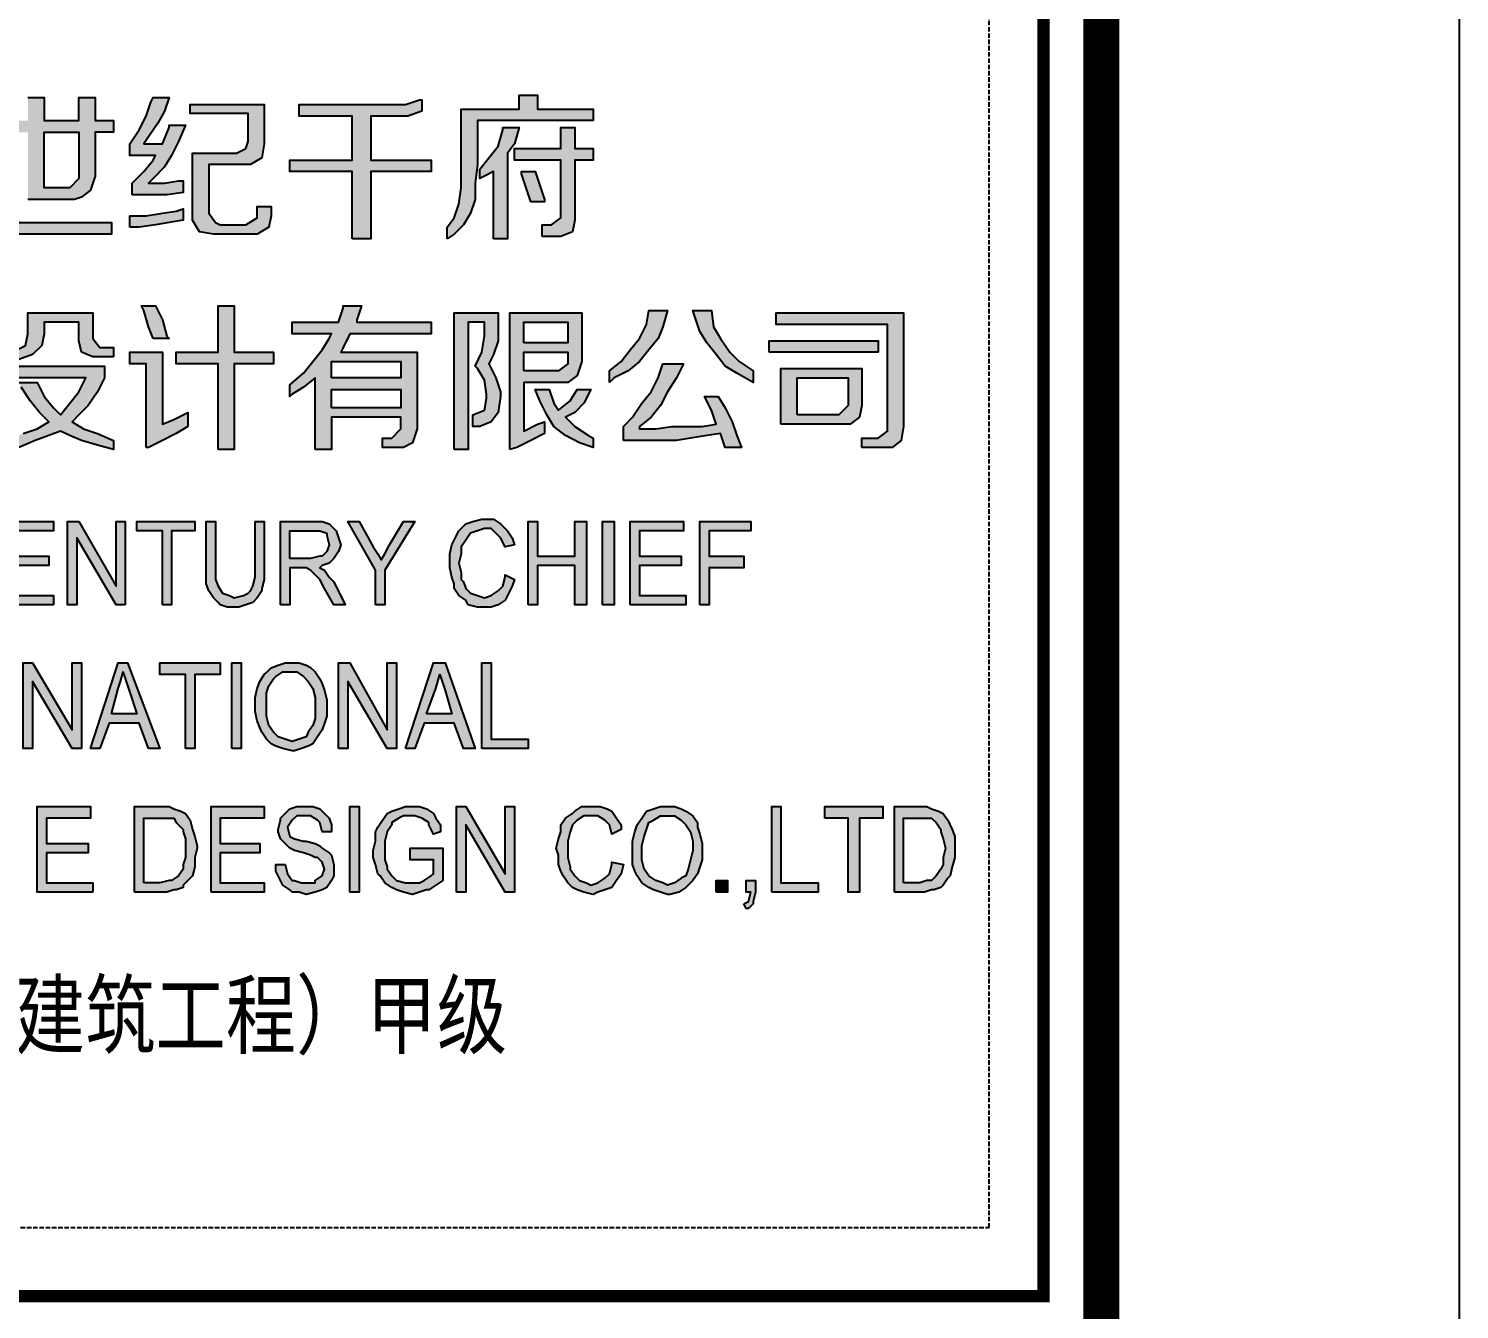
# Model space of a CAD drawing. Extents: x 815029915 to 815825525, y 579155098 to 579748855.
# Drawn here: x 815695342 to 815699339, y 579606478 to 579610058 of the extents above; entities that cross this region are included whole.
import ezdxf
from ezdxf.enums import TextEntityAlignment as Align

# ---------------------------------------------------------------- set-up
doc = ezdxf.new("R2010")
doc.units = 0
doc.header["$LTSCALE"] = 100
doc.header["$MEASUREMENT"] = 0
doc.linetypes.add('DASH', pattern=[0.35, 0.25, -0.1])
for name, color, linetype in [('TK', 7, 'Continuous'), ('ZG-图框层', 4, 'Continuous'), ('zm', 1, 'Continuous')]:
    doc.layers.add(name, color=color, linetype=linetype)
doc.styles.add('公司名等', font='')
doc.styles.get('公司名等').set_extended_font_data('SimHei')

# ---------------------------------------------------------------- blocks, each defined once
blk = doc.blocks.new('cciad-logohatch')
h = blk.add_hatch(color=0)
h.dxf.hatch_style = 1
h.paths.add_polyline_path([(15.706, 17.815), (16.196, 17.815), (16.196, 16.391), (17.178, 16.391), (17.325, 16.44), (17.521, 16.59), (17.619, 16.884), (17.619, 17.815), (18.011, 17.815), (18.011, 18.059), (17.619, 18.059), (17.619, 18.552), (17.276, 18.552), (17.276, 18.059), (16.541, 18.059), (16.541, 18.552), (16.196, 18.552), (16.196, 18.059), (15.706, 18.059), (15.706, 18.454), (15.314, 18.454), (15.314, 18.059), (14.971, 18.059), (14.971, 17.815), (15.314, 17.815), (15.314, 16.098), (15.363, 15.902), (15.51, 15.755), (15.804, 15.657), (17.962, 15.657), (17.962, 15.902), (15.951, 15.902), (15.804, 15.902), (15.706, 16.147)])
h.paths.add_polyline_path([(16.541, 17.815), (17.276, 17.815), (17.276, 16.835), (17.08, 16.639), (16.541, 16.639)], flags=16)
h = blk.add_hatch(color=0)
h.dxf.hatch_style = 1
h.paths.add_polyline_path([(19.088, 17.08), (19.235, 17.325), (19.382, 17.619), (19.529, 17.961), (19.186, 17.961), (19.186, 17.912), (19.039, 17.57), (18.941, 17.57), (18.648, 17.57), (18.746, 17.717), (18.941, 18.01), (19.088, 18.258), (19.186, 18.552), (18.844, 18.552), (18.795, 18.454), (18.697, 18.157), (18.55, 17.864), (18.354, 17.57), (18.354, 17.325), (18.452, 17.325), (18.746, 17.325), (18.892, 17.325), (18.844, 17.227), (18.648, 16.982), (18.403, 16.737), (18.403, 16.492), (18.501, 16.492), (18.844, 16.492), (19.137, 16.492), (19.48, 16.541), (19.48, 16.786), (19.382, 16.786), (19.088, 16.737), (18.746, 16.737), (18.844, 16.835)])
h = blk.add_hatch(color=0)
h.dxf.hatch_style = 1
h.paths.add_polyline_path([(23.451, 16.982), (24.727, 16.982), (24.727, 17.227), (23.451, 17.227), (23.451, 18.157), (23.549, 18.157), (23.894, 18.157), (24.237, 18.157), (24.531, 18.258), (24.531, 18.503), (24.482, 18.503), (24.188, 18.405), (23.845, 18.405), (23.5, 18.405), (21.932, 18.405), (21.932, 18.157), (23.059, 18.157), (23.059, 17.227), (21.736, 17.227), (21.736, 16.982), (23.059, 16.982), (23.059, 15.559), (23.451, 15.559)])
h = blk.add_hatch(color=0)
h.dxf.hatch_style = 1
h.paths.add_polyline_path([(25.707, 17.129), (25.707, 18.059), (28.159, 18.059), (28.159, 18.307), (26.98, 18.307), (26.98, 18.601), (26.589, 18.601), (26.589, 18.307), (25.364, 18.307), (25.364, 17.031), (25.364, 16.639), (25.315, 16.294), (25.217, 16), (25.07, 15.804), (25.07, 15.559), (25.217, 15.657), (25.413, 15.853), (25.56, 16.098), (25.658, 16.391), (25.658, 16.737)])
h = blk.add_hatch(color=0)
h.dxf.hatch_style = 1
h.paths.add_polyline_path([(20.022, 17.129), (20.707, 17.129), (20.903, 17.129), (21.148, 17.276), (21.197, 17.57), (21.197, 18.405), (19.627, 18.405), (19.627, 18.209), (20.854, 18.209), (20.854, 17.619), (20.805, 17.472), (20.609, 17.374), (19.676, 17.374), (19.676, 16.098), (19.676, 15.951), (19.823, 15.706), (20.12, 15.657), (20.903, 15.657), (21.05, 15.657), (21.295, 15.804), (21.344, 16.049), (21.344, 16.245), (21.05, 16.245), (21.05, 16.098), (21.05, 16), (20.805, 15.853), (20.267, 15.853), (20.169, 15.902), (20.022, 16.098)])
h = blk.add_hatch(color=0)
h.dxf.hatch_style = 1
h.paths.add_polyline_path([(26.344, 17.374), (26.491, 17.57), (26.589, 17.912), (26.246, 17.912), (26.246, 17.864), (26.148, 17.521), (25.952, 17.276), (25.756, 17.031), (25.756, 16.835), (25.854, 16.884), (26.05, 16.982), (26.05, 15.559), (26.344, 15.559)])
h = blk.add_hatch(color=0)
h.dxf.hatch_style = 1
h.paths.add_polyline_path([(28.159, 17.472), (27.767, 17.472), (27.767, 17.912), (27.473, 17.912), (27.473, 17.472), (26.491, 17.472), (26.491, 17.227), (27.473, 17.227), (27.473, 16), (27.274, 15.853), (27.078, 15.853), (27.078, 15.608), (27.421, 15.608), (27.473, 15.608), (27.718, 15.706), (27.767, 15.951), (27.767, 17.227), (28.159, 17.227)])
h = blk.add_hatch(color=0)
h.dxf.hatch_style = 1
h.paths.add_polyline_path([(26.931, 16.982), (26.638, 16.982), (26.638, 16.933), (26.735, 16.639), (26.833, 16.342), (27.127, 16.342), (27.127, 16.391), (27.029, 16.688)])
h = blk.add_hatch(color=0)
h.dxf.hatch_style = 1
h.paths.add_polyline_path([(19.48, 16.196), (19.333, 16.147), (19.039, 16.098), (18.697, 16.049), (18.354, 16.049), (18.354, 15.804), (18.55, 15.804), (18.892, 15.853), (19.186, 15.902), (19.48, 15.951)])
h = blk.add_hatch(color=0)
h.dxf.hatch_style = 1
h.paths.add_polyline_path([(16.541, 13.548), (16.541, 13.793), (17.276, 13.793), (17.276, 13.401), (17.325, 13.156), (17.57, 13.058), (18.011, 13.058), (18.011, 13.254), (17.717, 13.254), (17.57, 13.45), (17.57, 13.989), (16.196, 13.989), (16.196, 13.548), (16.147, 13.303), (15.853, 13.156), (15.853, 12.958), (16, 13.007), (16.296, 13.107), (16.492, 13.303)])
h = blk.add_hatch(color=0)
h.dxf.hatch_style = 1
h.paths.add_polyline_path([(19.039, 13.842), (18.892, 14.136), (18.599, 14.136), (18.648, 14.038), (18.746, 13.695), (18.844, 13.45), (19.186, 13.45), (19.137, 13.499)])
h = blk.add_hatch(color=0)
h.dxf.hatch_style = 1
h.paths.add_polyline_path([(21.393, 13.156), (20.56, 13.156), (20.56, 14.136), (20.218, 14.136), (20.218, 13.156), (19.333, 13.156), (19.333, 12.909), (20.218, 12.909), (20.218, 11.094), (20.56, 11.094), (20.56, 12.909), (21.393, 12.909)])
h = blk.add_hatch(color=0)
h.dxf.hatch_style = 1
h.paths.add_polyline_path([(24.433, 13.156), (22.814, 13.156), (22.863, 13.254), (23.01, 13.548), (24.727, 13.548), (24.727, 13.793), (23.157, 13.793), (23.157, 13.842), (23.255, 14.136), (22.863, 14.136), (22.863, 14.087), (22.765, 13.793), (21.785, 13.793), (21.785, 13.548), (22.618, 13.548), (22.569, 13.45), (22.422, 13.205), (22.226, 12.958), (22.03, 12.713), (21.736, 12.468), (21.736, 12.223), (21.785, 12.272), (22.03, 12.419), (22.275, 12.615), (22.275, 11.094), (22.618, 11.094), (22.618, 11.782), (24.09, 11.782), (24.09, 11.537), (23.894, 11.339), (23.696, 11.339), (23.696, 11.143), (23.992, 11.143), (24.139, 11.143), (24.335, 11.241), (24.433, 11.537)])
h.paths.add_polyline_path([(22.618, 12.958), (24.09, 12.958), (24.09, 12.615), (22.618, 12.615)], flags=16)
h.paths.add_polyline_path([(22.618, 12.37), (24.09, 12.37), (24.09, 11.978), (22.618, 11.978)], flags=16)
h = blk.add_hatch(color=0)
h.dxf.hatch_style = 1
h.paths.add_polyline_path([(25.511, 13.793), (25.854, 13.793), (25.854, 13.499), (25.805, 13.156), (25.658, 12.86), (25.707, 12.811), (25.854, 12.566), (25.903, 12.272), (25.903, 12.174), (25.854, 11.929), (25.609, 11.831), (25.609, 11.586), (25.756, 11.586), (26.001, 11.684), (26.148, 11.88), (26.197, 12.223), (26.197, 12.321), (26.099, 12.615), (25.952, 12.909), (26.05, 13.107), (26.148, 13.401), (26.148, 13.793), (26.148, 13.989), (25.217, 13.989), (25.217, 11.094), (25.511, 11.094)])
h = blk.add_hatch(color=0)
h.dxf.hatch_style = 1
h.paths.add_polyline_path([(27.914, 12.958), (27.914, 13.989), (26.393, 13.989), (26.393, 11.094), (26.54, 11.143), (26.833, 11.29), (27.127, 11.439), (27.127, 11.684), (26.98, 11.635), (26.687, 11.488), (26.687, 12.517), (27.522, 12.517), (27.62, 12.517), (27.816, 12.664)])
h.paths.add_polyline_path([(26.687, 12.762), (26.687, 13.156), (27.62, 13.156), (27.62, 12.958), (27.62, 12.909), (27.421, 12.762)], flags=16)
h.paths.add_polyline_path([(26.687, 13.352), (26.687, 13.793), (27.62, 13.793), (27.62, 13.352)], flags=16)
h = blk.add_hatch(color=0)
h.dxf.hatch_style = 1
h.paths.add_polyline_path([(29.53, 13.45), (29.628, 13.695), (29.726, 14.038), (29.334, 14.038), (29.285, 13.744), (29.138, 13.45), (28.942, 13.205), (28.746, 12.958), (28.501, 12.762), (28.501, 12.517), (28.599, 12.615), (28.893, 12.762), (29.138, 12.958), (29.334, 13.205)])
h = blk.add_hatch(color=0)
h.dxf.hatch_style = 1
h.paths.add_polyline_path([(30.853, 13.45), (30.706, 13.695), (30.657, 14.038), (30.265, 14.038), (30.314, 13.891), (30.412, 13.597), (30.559, 13.352), (30.755, 13.107), (30.951, 12.86), (31.198, 12.713), (31.541, 12.517), (31.541, 12.762), (31.247, 12.958), (31.049, 13.156)])
h = blk.add_hatch(color=0)
h.dxf.hatch_style = 1
h.paths.add_polyline_path([(34.725, 13.989), (32.031, 13.989), (32.031, 13.744), (34.383, 13.744), (34.383, 11.586), (34.383, 11.488), (34.187, 11.339), (33.844, 11.339), (33.844, 11.143), (34.285, 11.143), (34.481, 11.143), (34.676, 11.29), (34.725, 11.586)])
h = blk.add_hatch(color=0)
h.dxf.hatch_style = 1
h.paths.add_polyline_path([(34.187, 13.401), (31.884, 13.401), (31.884, 13.156), (34.187, 13.156)])
h = blk.add_hatch(color=0)
h.dxf.hatch_style = 1
h.paths.add_polyline_path([(19.039, 13.156), (18.354, 13.156), (18.354, 12.909), (18.697, 12.909), (18.697, 11.143), (18.746, 11.143), (19.039, 11.29), (19.333, 11.439), (19.578, 11.586), (19.578, 11.88), (19.284, 11.733), (19.039, 11.635)])
h = blk.add_hatch(color=0)
h.dxf.hatch_style = 1
h.paths.add_polyline_path([(17.276, 11.831), (17.472, 12.027), (17.668, 12.321), (17.815, 12.615), (17.815, 12.86), (15.951, 12.86), (15.951, 12.615), (17.423, 12.615), (17.276, 12.321), (17.08, 12.076), (16.884, 11.831), (16.737, 11.978), (16.541, 12.223), (16.394, 12.517), (16, 12.517), (16.049, 12.419), (16.245, 12.125), (16.443, 11.88), (16.639, 11.684), (16.394, 11.537), (16.098, 11.439), (15.755, 11.29), (15.755, 11.094), (16, 11.143), (16.345, 11.29), (16.639, 11.39), (16.884, 11.488), (17.08, 11.39), (17.325, 11.29), (17.668, 11.192), (18.011, 11.094), (18.011, 11.29), (17.668, 11.439), (17.374, 11.537), (17.129, 11.684)])
h = blk.add_hatch(color=0)
h.dxf.hatch_style = 1
h.paths.add_polyline_path([(29.726, 12.321), (29.922, 12.615), (30.069, 12.909), (29.628, 12.909), (29.53, 12.615), (29.383, 12.321), (29.187, 12.076), (28.991, 11.782), (28.795, 11.586), (28.795, 11.29), (29.04, 11.29), (29.236, 11.29), (29.579, 11.29), (29.922, 11.29), (30.216, 11.339), (30.559, 11.39), (30.853, 11.439), (30.951, 11.143), (31.296, 11.143), (31.198, 11.39), (31.098, 11.684), (30.951, 11.978), (30.804, 12.223), (30.51, 12.223), (30.657, 11.929), (30.755, 11.635), (30.461, 11.586), (30.167, 11.586), (29.824, 11.586), (29.481, 11.537), (29.138, 11.537), (29.138, 11.586), (29.383, 11.782), (29.579, 12.027)])
h = blk.add_hatch(color=0)
h.dxf.hatch_style = 1
h.paths.add_polyline_path([(33.844, 12.811), (32.129, 12.811), (32.129, 11.635), (33.452, 11.635), (33.599, 11.635), (33.795, 11.782), (33.844, 12.027)])
h.paths.add_polyline_path([(32.472, 12.615), (33.55, 12.615), (33.55, 12.027), (33.354, 11.831), (32.472, 11.831)], flags=16)
h = blk.add_hatch(color=0)
h.dxf.hatch_style = 1
h.paths.add_polyline_path([(27.767, 11.88), (27.963, 12.076), (28.11, 12.37), (27.816, 12.37), (27.669, 12.125), (27.421, 11.929), (27.323, 12.076), (27.225, 12.37), (26.931, 12.37), (27.029, 12.125), (27.176, 11.831), (27.323, 11.586), (27.571, 11.39), (27.865, 11.241), (28.159, 11.143), (28.159, 11.339), (28.061, 11.39), (27.767, 11.586), (27.571, 11.782)])
h = blk.add_hatch(color=0)
h.dxf.hatch_style = 1
h.paths.add_polyline_path([(15.804, 8.642), (16.639, 8.642), (16.639, 8.838), (15.804, 8.838), (15.804, 9.377), (16.737, 9.377), (16.737, 9.573), (15.608, 9.573), (15.608, 7.807), (16.737, 7.807), (16.737, 8.005), (15.804, 8.005)])
h = blk.add_hatch(color=0)
h.dxf.hatch_style = 1
h.paths.add_polyline_path([(17.227, 9.23), (18.06, 7.807), (18.256, 7.807), (18.256, 9.573), (18.06, 9.573), (18.06, 8.201), (17.276, 9.573), (17.031, 9.573), (17.031, 7.807), (17.227, 7.807)])
h = blk.add_hatch(color=0)
h.dxf.hatch_style = 1
h.paths.add_polyline_path([(19.725, 9.573), (18.501, 9.573), (18.501, 9.377), (19.039, 9.377), (19.039, 7.807), (19.235, 7.807), (19.235, 9.377), (19.725, 9.377)])
h = blk.add_hatch(color=0)
h.dxf.hatch_style = 1
h.paths.add_polyline_path([(21.197, 9.573), (21.001, 9.573), (21.001, 8.397), (20.952, 8.201), (20.903, 8.103), (20.854, 8.054), (20.756, 8.005), (20.56, 7.956), (20.462, 8.005), (20.316, 8.054), (20.218, 8.201), (20.169, 8.348), (20.169, 8.544), (20.169, 9.573), (19.97, 9.573), (19.97, 8.544), (19.97, 8.446), (19.97, 8.25), (20.022, 8.103), (20.12, 7.956), (20.218, 7.856), (20.267, 7.807), (20.414, 7.758), (20.56, 7.758), (20.658, 7.758), (20.805, 7.807), (20.952, 7.856), (21.05, 7.956), (21.148, 8.103), (21.148, 8.152), (21.197, 8.348), (21.197, 8.544)])
h = blk.add_hatch(color=0)
h.dxf.hatch_style = 1
h.paths.add_polyline_path([(22.814, 9.083), (22.765, 9.23), (22.716, 9.377), (22.667, 9.426), (22.569, 9.524), (22.422, 9.573), (22.226, 9.573), (21.54, 9.573), (21.54, 7.807), (21.736, 7.807), (21.736, 8.593), (21.981, 8.593), (22.079, 8.593), (22.177, 8.544), (22.324, 8.397), (22.373, 8.348), (22.471, 8.152), (22.667, 7.807), (22.912, 7.807), (22.667, 8.299), (22.569, 8.397), (22.471, 8.544), (22.373, 8.593), (22.422, 8.642), (22.569, 8.691), (22.667, 8.789), (22.765, 8.936)])
h.paths.add_polyline_path([(22.52, 8.936), (22.422, 8.838), (22.373, 8.838), (22.177, 8.789), (21.736, 8.789), (21.736, 9.377), (22.226, 9.377), (22.373, 9.377), (22.52, 9.328), (22.52, 9.279), (22.569, 9.083)], flags=16)
h = blk.add_hatch(color=0)
h.dxf.hatch_style = 1
h.paths.add_polyline_path([(24.384, 9.573), (24.139, 9.573), (23.845, 9.083), (23.747, 8.887), (23.669, 8.759), (23.598, 8.887), (23.5, 9.034), (23.206, 9.573), (22.961, 9.573), (23.549, 8.544), (23.549, 7.807), (23.747, 7.807), (23.747, 8.544)])
h = blk.add_hatch(color=0)
h.dxf.hatch_style = 1
h.paths.add_polyline_path([(25.315, 8.691), (25.364, 8.887), (25.364, 9.034), (25.462, 9.181), (25.56, 9.328), (25.707, 9.377), (25.854, 9.426), (26.001, 9.426), (26.099, 9.328), (26.197, 9.23), (26.295, 9.034), (26.491, 9.083), (26.442, 9.23), (26.344, 9.377), (26.246, 9.475), (26.197, 9.524), (26.05, 9.622), (25.854, 9.622), (25.805, 9.622), (25.609, 9.573), (25.462, 9.524), (25.413, 9.475), (25.315, 9.377), (25.217, 9.181), (25.168, 9.083), (25.119, 8.887), (25.119, 8.691), (25.119, 8.593), (25.168, 8.397), (25.217, 8.25), (25.217, 8.152), (25.315, 8.005), (25.462, 7.905), (25.511, 7.807), (25.707, 7.758), (25.854, 7.758), (26.001, 7.758), (26.148, 7.807), (26.295, 7.905), (26.344, 8.005), (26.442, 8.201), (26.491, 8.348), (26.295, 8.446), (26.295, 8.397), (26.246, 8.201), (26.148, 8.103), (26.001, 8.005), (25.854, 7.956), (25.707, 8.005), (25.56, 8.054), (25.462, 8.152), (25.413, 8.299), (25.364, 8.348), (25.364, 8.495)])
h = blk.add_hatch(color=0)
h.dxf.hatch_style = 1
h.paths.add_polyline_path([(28.012, 9.573), (27.767, 9.573), (27.767, 8.838), (26.98, 8.838), (26.98, 9.573), (26.784, 9.573), (26.784, 7.807), (26.98, 7.807), (26.98, 8.642), (27.767, 8.642), (27.767, 7.807), (28.012, 7.807)])
h = blk.add_hatch(color=0)
h.dxf.hatch_style = 1
h.paths.add_polyline_path([(28.599, 9.573), (28.354, 9.573), (28.354, 7.807), (28.599, 7.807)])
h = blk.add_hatch(color=0)
h.dxf.hatch_style = 1
h.paths.add_polyline_path([(30.02, 8.838), (29.138, 8.838), (29.138, 9.377), (30.069, 9.377), (30.069, 9.573), (28.942, 9.573), (28.942, 7.807), (30.118, 7.807), (30.118, 8.005), (29.138, 8.005), (29.138, 8.642), (30.02, 8.642)])
h = blk.add_hatch(color=0)
h.dxf.hatch_style = 1
h.paths.add_polyline_path([(31.345, 8.838), (30.608, 8.838), (30.608, 9.377), (31.492, 9.377), (31.492, 9.573), (30.412, 9.573), (30.412, 7.807), (30.608, 7.807), (30.608, 8.593), (31.345, 8.593)])
h = blk.add_hatch(color=0)
h.dxf.hatch_style = 1
h.paths.add_polyline_path([(16.296, 6.188), (17.129, 4.767), (17.325, 4.767), (17.325, 6.582), (17.129, 6.582), (17.129, 5.159), (16.296, 6.582), (16.098, 6.582), (16.098, 4.767), (16.296, 4.767)])
h = blk.add_hatch(color=0)
h.dxf.hatch_style = 1
h.paths.add_polyline_path([(18.305, 6.582), (18.109, 6.582), (17.521, 4.767), (17.717, 4.767), (17.913, 5.306), (18.55, 5.306), (18.746, 4.767), (18.99, 4.767)])
h.paths.add_polyline_path([(17.962, 5.502), (18.109, 6.041), (18.158, 6.188), (18.211, 6.386), (18.224, 6.337), (18.271, 6.183), (18.336, 5.997), (18.501, 5.502)], flags=16)
h = blk.add_hatch(color=0)
h.dxf.hatch_style = 1
h.paths.add_polyline_path([(19.725, 6.337), (20.267, 6.337), (20.267, 6.582), (18.99, 6.582), (18.99, 6.337), (19.529, 6.337), (19.529, 4.767), (19.725, 4.767)])
h = blk.add_hatch(color=0)
h.dxf.hatch_style = 1
h.paths.add_polyline_path([(20.707, 6.582), (20.511, 6.582), (20.511, 4.767), (20.707, 4.767)])
h = blk.add_hatch(color=0)
h.dxf.hatch_style = 1
h.paths.add_polyline_path([(22.52, 5.649), (22.52, 5.796), (22.471, 5.992), (22.422, 6.139), (22.373, 6.239), (22.275, 6.386), (22.177, 6.484), (22.079, 6.533), (21.932, 6.582), (21.785, 6.582), (21.638, 6.582), (21.491, 6.533), (21.344, 6.472), (21.246, 6.373), (21.197, 6.337), (21.099, 6.188), (21.05, 6.041), (21.001, 5.845), (21.001, 5.649), (21.001, 5.551), (21.05, 5.355), (21.099, 5.208), (21.148, 5.11), (21.246, 4.963), (21.344, 4.865), (21.442, 4.816), (21.589, 4.767), (21.785, 4.718), (21.834, 4.718), (21.981, 4.767), (22.128, 4.816), (22.226, 4.865), (22.324, 5.012), (22.422, 5.159), (22.471, 5.306), (22.52, 5.453)])
h.paths.add_polyline_path([(21.246, 5.649), (21.246, 5.747), (21.246, 5.943), (21.295, 6.09), (21.393, 6.239), (21.442, 6.288), (21.589, 6.386), (21.785, 6.386), (21.883, 6.386), (22.03, 6.288), (22.128, 6.188), (22.226, 6.041), (22.275, 5.845), (22.275, 5.649), (22.275, 5.6), (22.275, 5.404), (22.226, 5.257), (22.128, 5.11), (22.079, 5.012), (21.932, 4.963), (21.785, 4.914), (21.638, 4.963), (21.491, 5.012), (21.393, 5.11), (21.295, 5.257), (21.246, 5.453)], flags=16)
h = blk.add_hatch(color=0)
h.dxf.hatch_style = 1
h.paths.add_polyline_path([(22.961, 6.188), (23.796, 4.767), (23.992, 4.767), (23.992, 6.582), (23.796, 6.582), (23.796, 5.159), (23.01, 6.582), (22.765, 6.582), (22.765, 4.767), (22.961, 4.767)])
h = blk.add_hatch(color=0)
h.dxf.hatch_style = 1
h.paths.add_polyline_path([(25.021, 6.582), (24.776, 6.582), (24.188, 4.767), (24.384, 4.767), (24.58, 5.306), (25.217, 5.306), (25.413, 4.767), (25.658, 4.767)])
h.paths.add_polyline_path([(25.168, 5.502), (24.629, 5.502), (24.825, 6.041), (24.866, 6.188), (24.911, 6.337), (24.957, 6.188), (25.021, 5.992)], flags=16)
h = blk.add_hatch(color=0)
h.dxf.hatch_style = 1
h.paths.add_polyline_path([(26.001, 6.582), (25.805, 6.582), (25.805, 4.767), (26.784, 4.767), (26.784, 4.963), (26.001, 4.963)])
h = blk.add_hatch(color=0)
h.dxf.hatch_style = 1
h.paths.add_polyline_path([(17.472, 2.754), (16.59, 2.754), (16.59, 3.295), (17.521, 3.295), (17.521, 3.54), (16.394, 3.54), (16.394, 1.725), (17.57, 1.725), (17.57, 1.921), (16.59, 1.921), (16.59, 2.558), (17.472, 2.558)])
h = blk.add_hatch(color=0)
h.dxf.hatch_style = 1
h.paths.add_polyline_path([(19.774, 2.656), (19.774, 2.705), (19.725, 2.903), (19.676, 3.05), (19.627, 3.246), (19.529, 3.393), (19.431, 3.442), (19.284, 3.491), (19.186, 3.54), (18.99, 3.54), (18.452, 3.54), (18.452, 1.725), (19.039, 1.725), (19.137, 1.725), (19.284, 1.774), (19.333, 1.774), (19.48, 1.823), (19.48, 1.872), (19.627, 2.019), (19.676, 2.068), (19.725, 2.264), (19.725, 2.46)])
h.paths.add_polyline_path([(19.529, 2.46), (19.48, 2.313), (19.48, 2.215), (19.382, 2.068), (19.235, 1.97), (19.186, 1.97), (18.99, 1.921), (18.648, 1.921), (18.648, 3.295), (18.99, 3.295), (19.137, 3.295), (19.284, 3.295), (19.333, 3.197), (19.48, 3.05), (19.48, 3.001), (19.529, 2.854), (19.529, 2.656)], flags=16)
h = blk.add_hatch(color=0)
h.dxf.hatch_style = 1
h.paths.add_polyline_path([(21.099, 2.754), (20.267, 2.754), (20.267, 3.295), (21.197, 3.295), (21.197, 3.54), (20.071, 3.54), (20.071, 1.725), (21.197, 1.725), (21.197, 1.921), (20.267, 1.921), (20.267, 2.558), (21.099, 2.558)])
h = blk.add_hatch(color=0)
h.dxf.hatch_style = 1
h.paths.add_polyline_path([(22.422, 2.656), (22.373, 2.705), (22.275, 2.754), (22.079, 2.805), (22.03, 2.805), (21.834, 2.854), (21.736, 2.903), (21.687, 3.099), (21.785, 3.246), (21.883, 3.344), (22.03, 3.344), (22.177, 3.344), (22.324, 3.246), (22.373, 3.197), (22.422, 3.001), (22.618, 3.001), (22.618, 3.148), (22.569, 3.295), (22.471, 3.393), (22.373, 3.491), (22.226, 3.54), (22.03, 3.54), (21.883, 3.54), (21.736, 3.491), (21.687, 3.442), (21.54, 3.295), (21.54, 3.246), (21.491, 3.05), (21.491, 3.001), (21.54, 2.854), (21.589, 2.805), (21.736, 2.656), (21.834, 2.607), (22.03, 2.558), (22.177, 2.509), (22.275, 2.46), (22.324, 2.46), (22.422, 2.362), (22.471, 2.215), (22.422, 2.068), (22.275, 1.97), (22.275, 1.921), (22.079, 1.921), (21.981, 1.921), (21.834, 1.97), (21.785, 1.97), (21.687, 2.117), (21.638, 2.313), (21.442, 2.313), (21.442, 2.166), (21.54, 1.97), (21.589, 1.872), (21.736, 1.774), (21.785, 1.725), (21.932, 1.725), (22.079, 1.676), (22.275, 1.725), (22.422, 1.774), (22.52, 1.823), (22.618, 1.97), (22.667, 2.068), (22.667, 2.215), (22.667, 2.313), (22.618, 2.509), (22.569, 2.558)])
h = blk.add_hatch(color=0)
h.dxf.hatch_style = 1
h.paths.add_polyline_path([(23.206, 3.54), (23.01, 3.54), (23.01, 1.725), (23.206, 1.725)])
h = blk.add_hatch(color=0)
h.dxf.hatch_style = 1
h.paths.add_polyline_path([(23.747, 2.607), (23.747, 2.805), (23.796, 3.001), (23.894, 3.148), (23.894, 3.197), (24.041, 3.295), (24.139, 3.344), (24.286, 3.344), (24.384, 3.344), (24.531, 3.295), (24.678, 3.197), (24.678, 3.148), (24.776, 2.952), (24.923, 3.001), (24.923, 3.148), (24.825, 3.295), (24.776, 3.393), (24.629, 3.491), (24.482, 3.54), (24.286, 3.54), (24.188, 3.54), (24.041, 3.491), (23.894, 3.442), (23.796, 3.393), (23.696, 3.246), (23.598, 3.099), (23.549, 3.001), (23.549, 2.805), (23.5, 2.607), (23.5, 2.46), (23.549, 2.313), (23.598, 2.117), (23.647, 2.068), (23.747, 1.921), (23.894, 1.823), (23.992, 1.774), (24.139, 1.725), (24.335, 1.676), (24.482, 1.725), (24.629, 1.774), (24.678, 1.774), (24.825, 1.872), (24.972, 1.97), (24.972, 2.656), (24.286, 2.656), (24.286, 2.411), (24.776, 2.411), (24.776, 2.117), (24.727, 2.068), (24.58, 1.97), (24.482, 1.921), (24.286, 1.921), (24.188, 1.921), (23.992, 1.97), (23.894, 2.068), (23.796, 2.215), (23.796, 2.264), (23.747, 2.411)])
h = blk.add_hatch(color=0)
h.dxf.hatch_style = 1
h.paths.add_polyline_path([(25.462, 3.148), (26.295, 1.725), (26.491, 1.725), (26.491, 3.54), (26.295, 3.54), (26.295, 2.117), (25.462, 3.54), (25.266, 3.54), (25.266, 1.725), (25.462, 1.725)])
h = blk.add_hatch(color=0)
h.dxf.hatch_style = 1
h.paths.add_polyline_path([(27.669, 3.001), (27.718, 3.148), (27.816, 3.246), (27.963, 3.344), (28.11, 3.344), (28.257, 3.344), (28.403, 3.246), (28.501, 3.148), (28.55, 2.952), (28.746, 3.05), (28.746, 3.148), (28.648, 3.295), (28.55, 3.442), (28.452, 3.491), (28.305, 3.54), (28.159, 3.54), (28.061, 3.54), (27.914, 3.54), (27.767, 3.442), (27.718, 3.393), (27.571, 3.295), (27.473, 3.148), (27.473, 3.001), (27.421, 2.854), (27.372, 2.656), (27.421, 2.509), (27.421, 2.313), (27.473, 2.166), (27.522, 2.068), (27.62, 1.921), (27.718, 1.823), (27.816, 1.774), (27.963, 1.725), (28.159, 1.676), (28.257, 1.725), (28.403, 1.774), (28.55, 1.823), (28.648, 1.97), (28.746, 2.117), (28.795, 2.313), (28.55, 2.362), (28.55, 2.313), (28.501, 2.117), (28.403, 2.019), (28.257, 1.921), (28.11, 1.872), (28.012, 1.921), (27.865, 1.97), (27.767, 2.068), (27.669, 2.215), (27.669, 2.264), (27.62, 2.46), (27.62, 2.656), (27.62, 2.805)])
h = blk.add_hatch(color=0)
h.dxf.hatch_style = 1
h.paths.add_polyline_path([(30.363, 3.099), (30.363, 3.197), (30.265, 3.344), (30.118, 3.442), (30.02, 3.491), (29.873, 3.54), (29.726, 3.54), (29.579, 3.54), (29.432, 3.491), (29.285, 3.442), (29.187, 3.295), (29.089, 3.148), (29.04, 3.001), (28.991, 2.805), (28.991, 2.607), (28.991, 2.509), (28.991, 2.313), (29.04, 2.166), (29.089, 2.068), (29.187, 1.921), (29.334, 1.823), (29.432, 1.774), (29.579, 1.725), (29.726, 1.676), (29.775, 1.676), (29.971, 1.725), (30.118, 1.823), (30.167, 1.872), (30.265, 1.97), (30.363, 2.117), (30.412, 2.264), (30.461, 2.411), (30.461, 2.607), (30.461, 2.754), (30.412, 2.952)])
h.paths.add_polyline_path([(29.285, 3.05), (29.334, 3.197), (29.432, 3.246), (29.579, 3.344), (29.726, 3.344), (29.873, 3.344), (30.02, 3.246), (30.118, 3.148), (30.216, 3.001), (30.265, 2.805), (30.265, 2.607), (30.216, 2.411), (30.167, 2.215), (30.118, 2.068), (30.02, 2.019), (29.873, 1.921), (29.726, 1.872), (29.628, 1.921), (29.481, 1.97), (29.334, 2.068), (29.236, 2.215), (29.187, 2.411), (29.187, 2.607), (29.187, 2.705), (29.236, 2.903)], flags=16)
h = blk.add_hatch(color=0)
h.dxf.hatch_style = 1
h.paths.add_polyline_path([(32.129, 3.54), (31.933, 3.54), (31.933, 1.725), (32.913, 1.725), (32.913, 1.921), (32.129, 1.921)])
h = blk.add_hatch(color=0)
h.dxf.hatch_style = 1
h.paths.add_polyline_path([(34.285, 3.54), (33.06, 3.54), (33.06, 3.295), (33.55, 3.295), (33.55, 1.725), (33.795, 1.725), (33.795, 3.295), (34.285, 3.295)])
h = blk.add_hatch(color=0)
h.dxf.hatch_style = 1
h.paths.add_polyline_path([(35.806, 2.903), (35.757, 3.05), (35.659, 3.246), (35.561, 3.393), (35.463, 3.442), (35.316, 3.491), (35.218, 3.54), (35.071, 3.54), (34.53, 3.54), (34.53, 1.725), (35.071, 1.725), (35.169, 1.725), (35.316, 1.774), (35.365, 1.774), (35.512, 1.823), (35.561, 1.872), (35.659, 2.019), (35.708, 2.068), (35.757, 2.264), (35.806, 2.46), (35.806, 2.656), (35.806, 2.705)])
h.paths.add_polyline_path([(34.725, 3.295), (35.022, 3.295), (35.169, 3.295), (35.316, 3.295), (35.414, 3.197), (35.512, 3.05), (35.512, 3.001), (35.561, 2.854), (35.61, 2.656), (35.561, 2.46), (35.561, 2.313), (35.512, 2.215), (35.414, 2.068), (35.316, 1.97), (35.218, 1.97), (35.071, 1.921), (34.725, 1.921)], flags=16)
h = blk.add_hatch(color=0)
h.dxf.hatch_style = 1
h.paths.add_polyline_path([(31, 1.97), (30.755, 1.97), (30.755, 1.725), (31, 1.725)])
h = blk.add_hatch(color=0)
h.dxf.hatch_style = 1
h.paths.add_polyline_path([(31.59, 1.97), (31.394, 1.97), (31.394, 1.725), (31.492, 1.725), (31.443, 1.529), (31.345, 1.48), (31.394, 1.382), (31.443, 1.382), (31.541, 1.48), (31.541, 1.529), (31.59, 1.725)])
blk = doc.blocks.new('WMF3')
for points in [[(15.735, -5.371), (15.908, -5.371), (15.908, -5.617), (16.275, -5.617), (16.275, -5.371), (16.447, -5.371), (16.447, -5.617), (16.642, -5.617), (16.642, -5.74), (16.447, -5.74), (16.447, -6.205), (16.398, -6.352), (16.3, -6.427), (16.226, -6.451), (15.735, -6.451)], [(15.613, -6.696), (16.618, -6.696), (16.618, -6.819), (15.539, -6.819)], [(15.686, -8.928), (15.834, -8.879), (15.957, -8.805), (15.859, -8.707), (15.759, -8.585), (15.662, -8.438)], [(15.637, -8.389), (15.834, -8.389), (15.908, -8.536), (16.006, -8.658), (16.079, -8.732), (16.177, -8.609), (16.275, -8.487), (16.349, -8.34), (15.613, -8.34)], [(15.613, -8.217), (16.544, -8.217), (16.544, -8.34), (16.471, -8.487), (16.373, -8.634), (16.275, -8.732), (16.202, -8.805), (16.324, -8.879), (16.471, -8.928), (16.642, -9.002), (16.642, -9.1), (16.471, -9.051), (16.3, -9.002), (16.177, -8.952), (16.079, -8.903), (15.957, -8.952), (15.81, -9.002), (15.637, -9.076)]]:
    blk.add_lwpolyline(points)
for points in [[(16.838, -6.401), (16.838, -6.279), (16.961, -6.156), (17.059, -6.034), (17.083, -5.985), (17.01, -5.985), (16.863, -5.985), (16.814, -5.985), (16.814, -5.862), (16.912, -5.715), (16.985, -5.568), (17.034, -5.42), (17.059, -5.371), (17.23, -5.371), (17.181, -5.518), (17.108, -5.642), (17.01, -5.789), (16.961, -5.862), (17.108, -5.862), (17.157, -5.862), (17.23, -5.691), (17.23, -5.666), (17.402, -5.666), (17.328, -5.838), (17.255, -5.985), (17.181, -6.107), (17.059, -6.23), (17.01, -6.279), (17.181, -6.279), (17.328, -6.254), (17.377, -6.254), (17.377, -6.377), (17.206, -6.401), (17.059, -6.401), (16.887, -6.401)], [(17.697, -6.819), (17.549, -6.794), (17.475, -6.672), (17.475, -6.598), (17.475, -5.96), (17.942, -5.96), (18.04, -5.911), (18.064, -5.838), (18.064, -5.543), (17.451, -5.543), (17.451, -5.445), (18.236, -5.445), (18.236, -5.862), (18.211, -6.009), (18.089, -6.083), (17.991, -6.083), (17.648, -6.083), (17.648, -6.598), (17.721, -6.696), (17.77, -6.721), (18.04, -6.721), (18.162, -6.647), (18.162, -6.598), (18.162, -6.525), (18.309, -6.525), (18.309, -6.623), (18.285, -6.745), (18.162, -6.819), (18.089, -6.819)], [(19.167, -6.868), (19.167, -6.156), (18.505, -6.156), (18.505, -6.034), (19.167, -6.034), (19.167, -5.568), (18.603, -5.568), (18.603, -5.445), (19.387, -5.445), (19.56, -5.445), (19.731, -5.445), (19.878, -5.396), (19.903, -5.396), (19.903, -5.518), (19.756, -5.568), (19.584, -5.568), (19.412, -5.568), (19.363, -5.568), (19.363, -6.034), (20.001, -6.034), (20.001, -6.156), (19.363, -6.156), (19.363, -6.868)], [(20.172, -6.868), (20.172, -6.745), (20.246, -6.647), (20.295, -6.5), (20.319, -6.328), (20.319, -6.132), (20.319, -5.494), (20.931, -5.494), (20.931, -5.347), (21.127, -5.347), (21.127, -5.494), (21.716, -5.494), (21.716, -5.617), (20.49, -5.617), (20.49, -6.083), (20.466, -6.279), (20.466, -6.451), (20.417, -6.598), (20.344, -6.721), (20.246, -6.819)], [(16.177, -6.328), (15.908, -6.328), (15.908, -5.74), (16.275, -5.74), (16.275, -6.23)], [(20.662, -6.868), (20.662, -6.156), (20.564, -6.205), (20.515, -6.23), (20.515, -6.132), (20.613, -6.009), (20.711, -5.887), (20.76, -5.715), (20.76, -5.691), (20.931, -5.691), (20.882, -5.862), (20.809, -5.96), (20.809, -6.868)], [(21.176, -6.843), (21.176, -6.721), (21.274, -6.721), (21.373, -6.647), (21.373, -6.034), (20.882, -6.034), (20.882, -5.911), (21.373, -5.911), (21.373, -5.691), (21.52, -5.691), (21.52, -5.911), (21.716, -5.911), (21.716, -6.034), (21.52, -6.034), (21.52, -6.672), (21.496, -6.794), (21.373, -6.843), (21.348, -6.843)], [(21.054, -6.476), (21.005, -6.328), (20.956, -6.181), (20.956, -6.156), (21.103, -6.156), (21.152, -6.303), (21.201, -6.451), (21.201, -6.476)], [(16.814, -6.745), (16.814, -6.623), (16.985, -6.623), (17.157, -6.598), (17.304, -6.574), (17.377, -6.549), (17.377, -6.672), (17.23, -6.696), (17.083, -6.721), (16.912, -6.745)], [(16.642, -8.118), (16.422, -8.118), (16.3, -8.069), (16.275, -7.947), (16.275, -7.751), (15.908, -7.751), (15.908, -7.873), (15.883, -7.996), (15.785, -8.094), (15.637, -8.144), (15.564, -8.168), (15.564, -8.069), (15.71, -7.996), (15.735, -7.873), (15.735, -7.653), (16.422, -7.653), (16.422, -7.922), (16.495, -8.02), (16.642, -8.02)], [(17.059, -7.922), (17.01, -7.8), (16.961, -7.628), (16.936, -7.579), (17.083, -7.579), (17.157, -7.726), (17.206, -7.898), (17.23, -7.922)], [(17.746, -9.1), (17.746, -8.193), (17.304, -8.193), (17.304, -8.069), (17.746, -8.069), (17.746, -7.579), (17.917, -7.579), (17.917, -8.069), (18.334, -8.069), (18.334, -8.193), (17.917, -8.193), (17.917, -9.1)], [(18.775, -9.1), (18.775, -8.34), (18.652, -8.438), (18.53, -8.511), (18.505, -8.536), (18.505, -8.413), (18.652, -8.291), (18.75, -8.168), (18.848, -8.045), (18.922, -7.922), (18.946, -7.873), (18.53, -7.873), (18.53, -7.751), (19.02, -7.751), (19.069, -7.604), (19.069, -7.579), (19.265, -7.579), (19.216, -7.726), (19.216, -7.751), (20.001, -7.751), (20.001, -7.873), (19.142, -7.873), (19.069, -8.02), (19.044, -8.069), (19.854, -8.069), (19.854, -8.879), (19.805, -9.027), (19.707, -9.076), (19.633, -9.076), (19.485, -9.076), (19.485, -8.978), (19.584, -8.978), (19.682, -8.879), (19.682, -8.756), (18.946, -8.756), (18.946, -9.1)], [(20.246, -9.1), (20.246, -7.653), (20.711, -7.653), (20.711, -7.751), (20.711, -7.947), (20.662, -8.094), (20.613, -8.193), (20.686, -8.34), (20.735, -8.487), (20.735, -8.536), (20.711, -8.707), (20.637, -8.805), (20.515, -8.854), (20.441, -8.854), (20.441, -8.732), (20.564, -8.683), (20.588, -8.56), (20.588, -8.511), (20.564, -8.364), (20.49, -8.242), (20.466, -8.217), (20.539, -8.069), (20.564, -7.898), (20.564, -7.751), (20.393, -7.751), (20.393, -9.1)], [(20.833, -9.1), (20.833, -7.653), (21.594, -7.653), (21.594, -8.168), (21.545, -8.315), (21.447, -8.389), (21.398, -8.389), (20.98, -8.389), (20.98, -8.903), (21.127, -8.83), (21.201, -8.805), (21.201, -8.928), (21.054, -9.002), (20.907, -9.076)], [(21.888, -8.389), (21.888, -8.266), (22.01, -8.168), (22.108, -8.045), (22.206, -7.922), (22.28, -7.775), (22.304, -7.628), (22.5, -7.628), (22.451, -7.8), (22.402, -7.922), (22.304, -8.045), (22.206, -8.168), (22.084, -8.266), (21.937, -8.34)], [(23.113, -8.217), (23.015, -8.094), (22.917, -7.971), (22.843, -7.849), (22.794, -7.702), (22.77, -7.628), (22.966, -7.628), (22.99, -7.8), (23.064, -7.922), (23.162, -8.069), (23.261, -8.168), (23.408, -8.266), (23.408, -8.389), (23.236, -8.291)], [(24.559, -9.076), (24.559, -8.978), (24.73, -8.978), (24.828, -8.903), (24.828, -8.854), (24.828, -7.775), (23.653, -7.775), (23.653, -7.653), (25, -7.653), (25, -8.854), (24.975, -9.002), (24.877, -9.076), (24.779, -9.076)], [(20.98, -7.971), (20.98, -7.751), (21.447, -7.751), (21.447, -7.971)], [(23.579, -8.069), (23.579, -7.947), (24.73, -7.947), (24.73, -8.069)], [(16.985, -9.076), (16.985, -8.193), (16.814, -8.193), (16.814, -8.069), (17.157, -8.069), (17.157, -8.83), (17.279, -8.781), (17.426, -8.707), (17.426, -8.854), (17.304, -8.928), (17.157, -9.002), (17.01, -9.076)], [(18.946, -8.34), (18.946, -8.168), (19.682, -8.168), (19.682, -8.34)], [(20.98, -8.266), (20.98, -8.069), (21.447, -8.069), (21.447, -8.168), (21.447, -8.193), (21.348, -8.266)], [(22.035, -9.002), (22.035, -8.854), (22.133, -8.756), (22.231, -8.609), (22.329, -8.487), (22.402, -8.34), (22.451, -8.193), (22.672, -8.193), (22.598, -8.34), (22.5, -8.487), (22.427, -8.634), (22.329, -8.756), (22.206, -8.854), (22.206, -8.879), (22.378, -8.879), (22.549, -8.854), (22.721, -8.854), (22.868, -8.854), (23.015, -8.83), (22.966, -8.683), (22.892, -8.536), (23.039, -8.536), (23.113, -8.658), (23.186, -8.805), (23.236, -8.952), (23.285, -9.076), (23.113, -9.076), (23.064, -8.928), (22.917, -8.952), (22.745, -8.978), (22.598, -9.002), (22.427, -9.002), (22.255, -9.002), (22.157, -9.002)], [(23.702, -8.83), (23.702, -8.242), (24.559, -8.242), (24.559, -8.634), (24.534, -8.756), (24.436, -8.83), (24.363, -8.83)], [(18.946, -8.658), (18.946, -8.462), (19.682, -8.462), (19.682, -8.658)], [(21.299, -8.854), (21.225, -8.732), (21.152, -8.585), (21.103, -8.462), (21.25, -8.462), (21.299, -8.609), (21.348, -8.683), (21.471, -8.585), (21.545, -8.462), (21.692, -8.462), (21.618, -8.609), (21.52, -8.707), (21.422, -8.756), (21.52, -8.854), (21.667, -8.952), (21.716, -8.978), (21.716, -9.076), (21.569, -9.027), (21.422, -8.952)], [(23.873, -8.732), (23.873, -8.34), (24.412, -8.34), (24.412, -8.634), (24.314, -8.732)], [(20.393, -10.744), (20.368, -10.695), (20.295, -10.645), (20.246, -10.571), (20.246, -10.522), (20.221, -10.449), (20.197, -10.351), (20.197, -10.302), (20.197, -10.204), (20.221, -10.106), (20.246, -10.057), (20.295, -9.959), (20.344, -9.91), (20.368, -9.885), (20.441, -9.861), (20.539, -9.836), (20.564, -9.836), (20.662, -9.836), (20.735, -9.885), (20.76, -9.91), (20.809, -9.959), (20.858, -10.032), (20.882, -10.106), (20.784, -10.13), (20.735, -10.032), (20.686, -9.983), (20.637, -9.934), (20.564, -9.934), (20.49, -9.959), (20.417, -9.983), (20.368, -10.057), (20.319, -10.13), (20.319, -10.204), (20.295, -10.302), (20.319, -10.4), (20.319, -10.473), (20.344, -10.498), (20.368, -10.571), (20.417, -10.62), (20.49, -10.645), (20.564, -10.669), (20.637, -10.645), (20.711, -10.596), (20.76, -10.547), (20.784, -10.449), (20.784, -10.424), (20.882, -10.473), (20.858, -10.547), (20.809, -10.645), (20.784, -10.695), (20.711, -10.744), (20.637, -10.768), (20.564, -10.768), (20.49, -10.768)], [(16.006, -10.744), (15.441, -10.744), (15.441, -9.861), (16.006, -9.861), (16.006, -9.959), (15.539, -9.959), (15.539, -10.228), (15.957, -10.228), (15.957, -10.326), (15.539, -10.326), (15.539, -10.645), (16.006, -10.645)], [(16.765, -10.744), (16.667, -10.744), (16.251, -10.032), (16.251, -10.744), (16.153, -10.744), (16.153, -9.861), (16.275, -9.861), (16.667, -10.547), (16.667, -9.861), (16.765, -9.861)], [(17.157, -10.744), (17.157, -9.959), (16.887, -9.959), (16.887, -9.861), (17.5, -9.861), (17.5, -9.959), (17.255, -9.959), (17.255, -10.744)], [(17.844, -10.768), (17.77, -10.744), (17.746, -10.719), (17.697, -10.669), (17.648, -10.596), (17.622, -10.522), (17.622, -10.424), (17.622, -10.375), (17.622, -9.861), (17.721, -9.861), (17.721, -10.375), (17.721, -10.473), (17.746, -10.547), (17.795, -10.62), (17.868, -10.645), (17.917, -10.669), (18.015, -10.645), (18.064, -10.62), (18.089, -10.596), (18.113, -10.547), (18.138, -10.449), (18.138, -9.861), (18.236, -9.861), (18.236, -10.375), (18.236, -10.473), (18.211, -10.571), (18.211, -10.596), (18.162, -10.669), (18.113, -10.719), (18.04, -10.744), (17.966, -10.768), (17.917, -10.768)], [(18.407, -10.744), (18.407, -9.861), (18.75, -9.861), (18.848, -9.861), (18.922, -9.885), (18.971, -9.934), (18.995, -9.959), (19.02, -10.032), (19.044, -10.106), (19.02, -10.179), (18.971, -10.253), (18.922, -10.302), (18.848, -10.326), (18.824, -10.351), (18.873, -10.375), (18.922, -10.449), (18.971, -10.498), (19.093, -10.744), (18.971, -10.744), (18.873, -10.571), (18.824, -10.473), (18.799, -10.449), (18.726, -10.375), (18.677, -10.351), (18.628, -10.351), (18.505, -10.351), (18.505, -10.744)], [(18.505, -10.253), (18.505, -9.959), (18.75, -9.959), (18.824, -9.959), (18.897, -9.983), (18.897, -10.008), (18.922, -10.106), (18.897, -10.179), (18.848, -10.228), (18.824, -10.228), (18.726, -10.253)], [(19.412, -10.744), (19.412, -10.375), (19.118, -9.861), (19.24, -9.861), (19.387, -10.13), (19.436, -10.204), (19.472, -10.268), (19.511, -10.204), (19.56, -10.106), (19.707, -9.861), (19.829, -9.861), (19.511, -10.375), (19.511, -10.744)], [(21.029, -10.744), (21.029, -9.861), (21.127, -9.861), (21.127, -10.228), (21.52, -10.228), (21.52, -9.861), (21.643, -9.861), (21.643, -10.744), (21.52, -10.744), (21.52, -10.326), (21.127, -10.326), (21.127, -10.744)], [(21.814, -10.744), (21.814, -9.861), (21.937, -9.861), (21.937, -10.744)], [(22.108, -10.744), (22.108, -9.861), (22.672, -9.861), (22.672, -9.959), (22.206, -9.959), (22.206, -10.228), (22.647, -10.228), (22.647, -10.326), (22.206, -10.326), (22.206, -10.645), (22.696, -10.645), (22.696, -10.744)], [(22.843, -10.744), (22.843, -9.861), (23.383, -9.861), (23.383, -9.959), (22.941, -9.959), (22.941, -10.228), (23.31, -10.228), (23.31, -10.351), (22.941, -10.351), (22.941, -10.744)], [(16.3, -12.264), (16.202, -12.264), (15.785, -11.553), (15.785, -12.264), (15.686, -12.264), (15.686, -11.356), (15.785, -11.356), (16.202, -12.068), (16.202, -11.356), (16.3, -11.356)], [(17.01, -12.264), (16.912, -11.994), (16.593, -11.994), (16.495, -12.264), (16.398, -12.264), (16.691, -11.356), (16.789, -11.356), (17.132, -12.264)], [(16.618, -11.896), (16.691, -11.627), (16.716, -11.553), (16.743, -11.454), (16.749, -11.479), (16.773, -11.556), (16.805, -11.649), (16.887, -11.896)], [(17.402, -12.264), (17.402, -11.479), (17.132, -11.479), (17.132, -11.356), (17.77, -11.356), (17.77, -11.479), (17.5, -11.479), (17.5, -12.264)], [(17.893, -12.264), (17.893, -11.356), (17.991, -11.356), (17.991, -12.264)], [(18.309, -12.215), (18.26, -12.166), (18.211, -12.092), (18.187, -12.043), (18.162, -11.97), (18.138, -11.872), (18.138, -11.823), (18.138, -11.725), (18.162, -11.627), (18.187, -11.553), (18.236, -11.479), (18.26, -11.461), (18.309, -11.411), (18.383, -11.381), (18.456, -11.356), (18.53, -11.356), (18.603, -11.356), (18.677, -11.381), (18.726, -11.405), (18.775, -11.454), (18.824, -11.528), (18.848, -11.578), (18.873, -11.651), (18.897, -11.749), (18.897, -11.823), (18.897, -11.921), (18.873, -11.994), (18.848, -12.068), (18.799, -12.141), (18.75, -12.215), (18.701, -12.239), (18.628, -12.264), (18.554, -12.288), (18.53, -12.288), (18.432, -12.264), (18.358, -12.239)], [(18.383, -12.141), (18.334, -12.092), (18.285, -12.019), (18.26, -11.921), (18.26, -11.823), (18.26, -11.774), (18.26, -11.676), (18.285, -11.602), (18.334, -11.528), (18.358, -11.503), (18.432, -11.454), (18.53, -11.454), (18.579, -11.454), (18.652, -11.503), (18.701, -11.553), (18.75, -11.627), (18.775, -11.725), (18.775, -11.823), (18.775, -11.847), (18.775, -11.945), (18.75, -12.019), (18.701, -12.092), (18.677, -12.141), (18.603, -12.166), (18.53, -12.19), (18.456, -12.166)], [(19.02, -12.264), (19.02, -11.356), (19.142, -11.356), (19.535, -12.068), (19.535, -11.356), (19.633, -11.356), (19.633, -12.264), (19.535, -12.264), (19.118, -11.553), (19.118, -12.264)], [(19.731, -12.264), (20.025, -11.356), (20.148, -11.356), (20.466, -12.264), (20.344, -12.264), (20.246, -11.994), (19.927, -11.994), (19.829, -12.264)], [(19.952, -11.896), (20.05, -11.627), (20.07, -11.553), (20.092, -11.479), (20.116, -11.553), (20.148, -11.651), (20.221, -11.896)], [(20.539, -12.264), (20.539, -11.356), (20.637, -11.356), (20.637, -12.166), (21.029, -12.166), (21.029, -12.264)], [(16.422, -13.785), (15.834, -13.785), (15.834, -12.877), (16.398, -12.877), (16.398, -13), (15.932, -13), (15.932, -13.27), (16.373, -13.27), (16.373, -13.368), (15.932, -13.368), (15.932, -13.687), (16.422, -13.687)], [(16.863, -13.785), (16.863, -12.877), (17.132, -12.877), (17.23, -12.877), (17.279, -12.902), (17.353, -12.926), (17.402, -12.951), (17.451, -13.024), (17.475, -13.122), (17.5, -13.196), (17.524, -13.295), (17.524, -13.319), (17.5, -13.417), (17.5, -13.515), (17.475, -13.613), (17.451, -13.638), (17.377, -13.711), (17.377, -13.736), (17.304, -13.76), (17.279, -13.76), (17.206, -13.785), (17.157, -13.785)], [(16.961, -13.687), (16.961, -13), (17.132, -13), (17.206, -13), (17.279, -13), (17.304, -13.049), (17.377, -13.122), (17.377, -13.147), (17.402, -13.22), (17.402, -13.319), (17.402, -13.417), (17.377, -13.491), (17.377, -13.54), (17.328, -13.613), (17.255, -13.662), (17.23, -13.662), (17.132, -13.687)], [(17.672, -13.785), (17.672, -12.877), (18.236, -12.877), (18.236, -13), (17.77, -13), (17.77, -13.27), (18.187, -13.27), (18.187, -13.368), (17.77, -13.368), (17.77, -13.687), (18.236, -13.687), (18.236, -13.785)], [(18.432, -13.711), (18.407, -13.662), (18.358, -13.564), (18.358, -13.491), (18.456, -13.491), (18.481, -13.589), (18.53, -13.662), (18.554, -13.662), (18.628, -13.687), (18.677, -13.687), (18.775, -13.687), (18.775, -13.662), (18.848, -13.613), (18.873, -13.54), (18.848, -13.466), (18.799, -13.417), (18.775, -13.417), (18.726, -13.393), (18.652, -13.368), (18.554, -13.344), (18.505, -13.319), (18.432, -13.245), (18.407, -13.22), (18.383, -13.147), (18.383, -13.122), (18.407, -13.024), (18.407, -13), (18.481, -12.926), (18.505, -12.902), (18.579, -12.877), (18.652, -12.877), (18.75, -12.877), (18.824, -12.902), (18.873, -12.951), (18.922, -13), (18.946, -13.073), (18.946, -13.147), (18.848, -13.147), (18.824, -13.049), (18.799, -13.024), (18.726, -12.975), (18.652, -12.975), (18.579, -12.975), (18.53, -13.024), (18.481, -13.098), (18.505, -13.196), (18.554, -13.22), (18.652, -13.245), (18.677, -13.245), (18.775, -13.27), (18.824, -13.295), (18.848, -13.319), (18.922, -13.368), (18.946, -13.393), (18.971, -13.491), (18.971, -13.54), (18.971, -13.613), (18.946, -13.662), (18.897, -13.736), (18.848, -13.76), (18.775, -13.785), (18.677, -13.809), (18.603, -13.785), (18.53, -13.785), (18.505, -13.76)], [(19.142, -13.785), (19.142, -12.877), (19.24, -12.877), (19.24, -13.785)], [(19.436, -13.589), (19.412, -13.491), (19.387, -13.417), (19.387, -13.344), (19.412, -13.245), (19.412, -13.147), (19.436, -13.098), (19.485, -13.024), (19.535, -12.951), (19.584, -12.926), (19.658, -12.902), (19.731, -12.877), (19.78, -12.877), (19.878, -12.877), (19.952, -12.902), (20.025, -12.951), (20.05, -13), (20.099, -13.073), (20.099, -13.147), (20.025, -13.171), (19.976, -13.073), (19.976, -13.049), (19.903, -13), (19.829, -12.975), (19.78, -12.975), (19.707, -12.975), (19.658, -13), (19.584, -13.049), (19.584, -13.073), (19.535, -13.147), (19.511, -13.245), (19.511, -13.344), (19.511, -13.442), (19.535, -13.515), (19.535, -13.54), (19.584, -13.613), (19.633, -13.662), (19.731, -13.687), (19.78, -13.687), (19.878, -13.687), (19.927, -13.662), (20.001, -13.613), (20.025, -13.589), (20.025, -13.442), (19.78, -13.442), (19.78, -13.319), (20.123, -13.319), (20.123, -13.662), (20.05, -13.711), (19.976, -13.76), (19.952, -13.76), (19.878, -13.785), (19.805, -13.809), (19.707, -13.785), (19.633, -13.76), (19.584, -13.736), (19.511, -13.687), (19.461, -13.613)], [(20.27, -13.785), (20.27, -12.877), (20.368, -12.877), (20.784, -13.589), (20.784, -12.877), (20.882, -12.877), (20.882, -13.785), (20.784, -13.785), (20.368, -13.073), (20.368, -13.785)], [(21.348, -13.491), (21.348, -13.393), (21.323, -13.319), (21.348, -13.22), (21.373, -13.147), (21.373, -13.073), (21.422, -13), (21.496, -12.951), (21.52, -12.926), (21.594, -12.877), (21.667, -12.877), (21.716, -12.877), (21.79, -12.877), (21.863, -12.902), (21.912, -12.926), (21.961, -13), (22.01, -13.073), (22.01, -13.122), (21.912, -13.171), (21.888, -13.073), (21.839, -13.024), (21.765, -12.975), (21.692, -12.975), (21.618, -12.975), (21.545, -13.024), (21.496, -13.073), (21.471, -13.147), (21.447, -13.245), (21.447, -13.319), (21.447, -13.417), (21.471, -13.515), (21.471, -13.54), (21.52, -13.613), (21.569, -13.662), (21.643, -13.687), (21.692, -13.711), (21.765, -13.687), (21.839, -13.638), (21.888, -13.589), (21.912, -13.491), (21.912, -13.466), (22.035, -13.491), (22.01, -13.589), (21.961, -13.662), (21.912, -13.736), (21.839, -13.76), (21.765, -13.785), (21.716, -13.809), (21.618, -13.785), (21.545, -13.76), (21.496, -13.736), (21.447, -13.687), (21.398, -13.613), (21.373, -13.564)], [(22.133, -13.491), (22.133, -13.393), (22.133, -13.344), (22.133, -13.245), (22.157, -13.147), (22.182, -13.073), (22.231, -13), (22.28, -12.926), (22.353, -12.902), (22.427, -12.877), (22.5, -12.877), (22.574, -12.877), (22.647, -12.902), (22.696, -12.926), (22.77, -12.975), (22.819, -13.049), (22.819, -13.098), (22.843, -13.171), (22.868, -13.27), (22.868, -13.344), (22.868, -13.442), (22.843, -13.515), (22.819, -13.589), (22.77, -13.662), (22.721, -13.711), (22.696, -13.736), (22.623, -13.785), (22.525, -13.809), (22.5, -13.809), (22.427, -13.785), (22.353, -13.76), (22.304, -13.736), (22.231, -13.687), (22.182, -13.613), (22.157, -13.564)], [(22.231, -13.442), (22.231, -13.344), (22.231, -13.295), (22.255, -13.196), (22.28, -13.122), (22.304, -13.049), (22.353, -13.024), (22.427, -12.975), (22.5, -12.975), (22.574, -12.975), (22.647, -13.024), (22.696, -13.073), (22.745, -13.147), (22.77, -13.245), (22.77, -13.344), (22.745, -13.442), (22.721, -13.54), (22.696, -13.613), (22.647, -13.638), (22.574, -13.687), (22.5, -13.711), (22.451, -13.687), (22.378, -13.662), (22.304, -13.613), (22.255, -13.54)], [(23.604, -13.785), (23.604, -12.877), (23.702, -12.877), (23.702, -13.687), (24.094, -13.687), (24.094, -13.785)], [(24.167, -13), (24.167, -12.877), (24.779, -12.877), (24.779, -13), (24.534, -13), (24.534, -13.785), (24.412, -13.785), (24.412, -13)], [(24.902, -13.785), (24.902, -12.877), (25.172, -12.877), (25.246, -12.877), (25.295, -12.902), (25.368, -12.926), (25.417, -12.951), (25.466, -13.024), (25.515, -13.122), (25.54, -13.196), (25.54, -13.295), (25.54, -13.319), (25.54, -13.417), (25.515, -13.515), (25.491, -13.613), (25.466, -13.638), (25.417, -13.711), (25.393, -13.736), (25.319, -13.76), (25.295, -13.76), (25.221, -13.785), (25.172, -13.785)], [(25, -13.687), (25, -13), (25.148, -13), (25.221, -13), (25.295, -13), (25.344, -13.049), (25.393, -13.122), (25.393, -13.147), (25.417, -13.22), (25.442, -13.319), (25.417, -13.417), (25.417, -13.491), (25.393, -13.54), (25.344, -13.613), (25.295, -13.662), (25.246, -13.662), (25.172, -13.687)], [(23.015, -13.785), (23.015, -13.662), (23.137, -13.662), (23.137, -13.785)], [(23.31, -13.907), (23.359, -13.883), (23.383, -13.785), (23.334, -13.785), (23.334, -13.662), (23.432, -13.662), (23.432, -13.785), (23.408, -13.883), (23.408, -13.907), (23.359, -13.956), (23.334, -13.956)]]:
    blk.add_lwpolyline(points, close=True)
blk = doc.blocks.new('cciad-logoline')
at = {"xscale": 2, "yscale": 2, "zscale": 2}
blk.add_blockref('WMF3', (-15.274, 29.294), dxfattribs=at)
blk = doc.blocks.new('cciad-logo')
at = {"color": 0}
for name in ['cciad-logohatch', 'cciad-logoline']:
    blk.add_blockref(name, (0, 0), dxfattribs=at)
blk = doc.blocks.new('CCIAD-TK-A0-图签')
at = {"layer": 'TK'}
blk.add_lwpolyline([(1124.286, 10.457), (1179, 10.457), (1179, 831)], dxfattribs=at)
at = {"layer": 'TK', "const_width": 0.347}
blk.add_lwpolyline([(1126.117, 770.234), (1177.387, 770.234), (1177.387, 828.289), (1126.117, 828.289)], close=True, dxfattribs=at)
at = {"layer": 'TK', "linetype": 'DASH', "ltscale": 0.005}
blk.add_lwpolyline([(1127.639, 772.151), (1175.865, 772.151), (1175.865, 826.372), (1127.639, 826.372)], close=True, dxfattribs=at)
at = {"layer": 'TK', "color": 0, "xscale": 1.32, "yscale": 1.32, "zscale": 1.32}
blk.add_blockref('cciad-logo', (1127.639, 779.248), dxfattribs=at)
at = {"layer": 'TK', "style": '公司名等', "width": 0.8}
blk.add_text('资质等级：建筑行业（建筑工程）甲级', height=1.8, dxfattribs=at).set_placement((1145.705, 777.194), align=Align.CENTER)
blk = doc.blocks.new('ll')
at = {"layer": 'ZG-图框层'}
blk.add_lwpolyline([(815136770.1, 579524220), (815255670.1, 579524220), (815255670.1, 579608320), (815136770.1, 579608320)], close=True, dxfattribs=at)

msp = doc.modelspace()

# ---------------------------------------------------------------- linework, layer by layer
at = {"layer": 'ZG-图框层'}
msp.add_lwpolyline([(815580438.8, 579529537.2), (815699338.8, 579529537.2), (815699338.8, 579613637.2), (815580438.8, 579613637.2)], close=True, dxfattribs=at)
at = {"layer": 'ZG-图框层', "const_width": 100}
msp.add_lwpolyline([(815582938.8, 579530537.2), (815698338.8, 579530537.2), (815698338.8, 579612637.2), (815582938.8, 579612637.2)], close=True, dxfattribs=at)

# ---------------------------------------------------------------- block references
at = {"layer": 'TK', "xscale": 100, "yscale": 100, "zscale": 100}
msp.add_blockref('CCIAD-TK-A0-图签', (815580438.8, 579529491.6), dxfattribs=at)
at = {"layer": 'zm', "color": 1}
msp.add_blockref('ll', (443668.7, 5317.3), dxfattribs=at)

doc.saveas('drawing.dxf')
